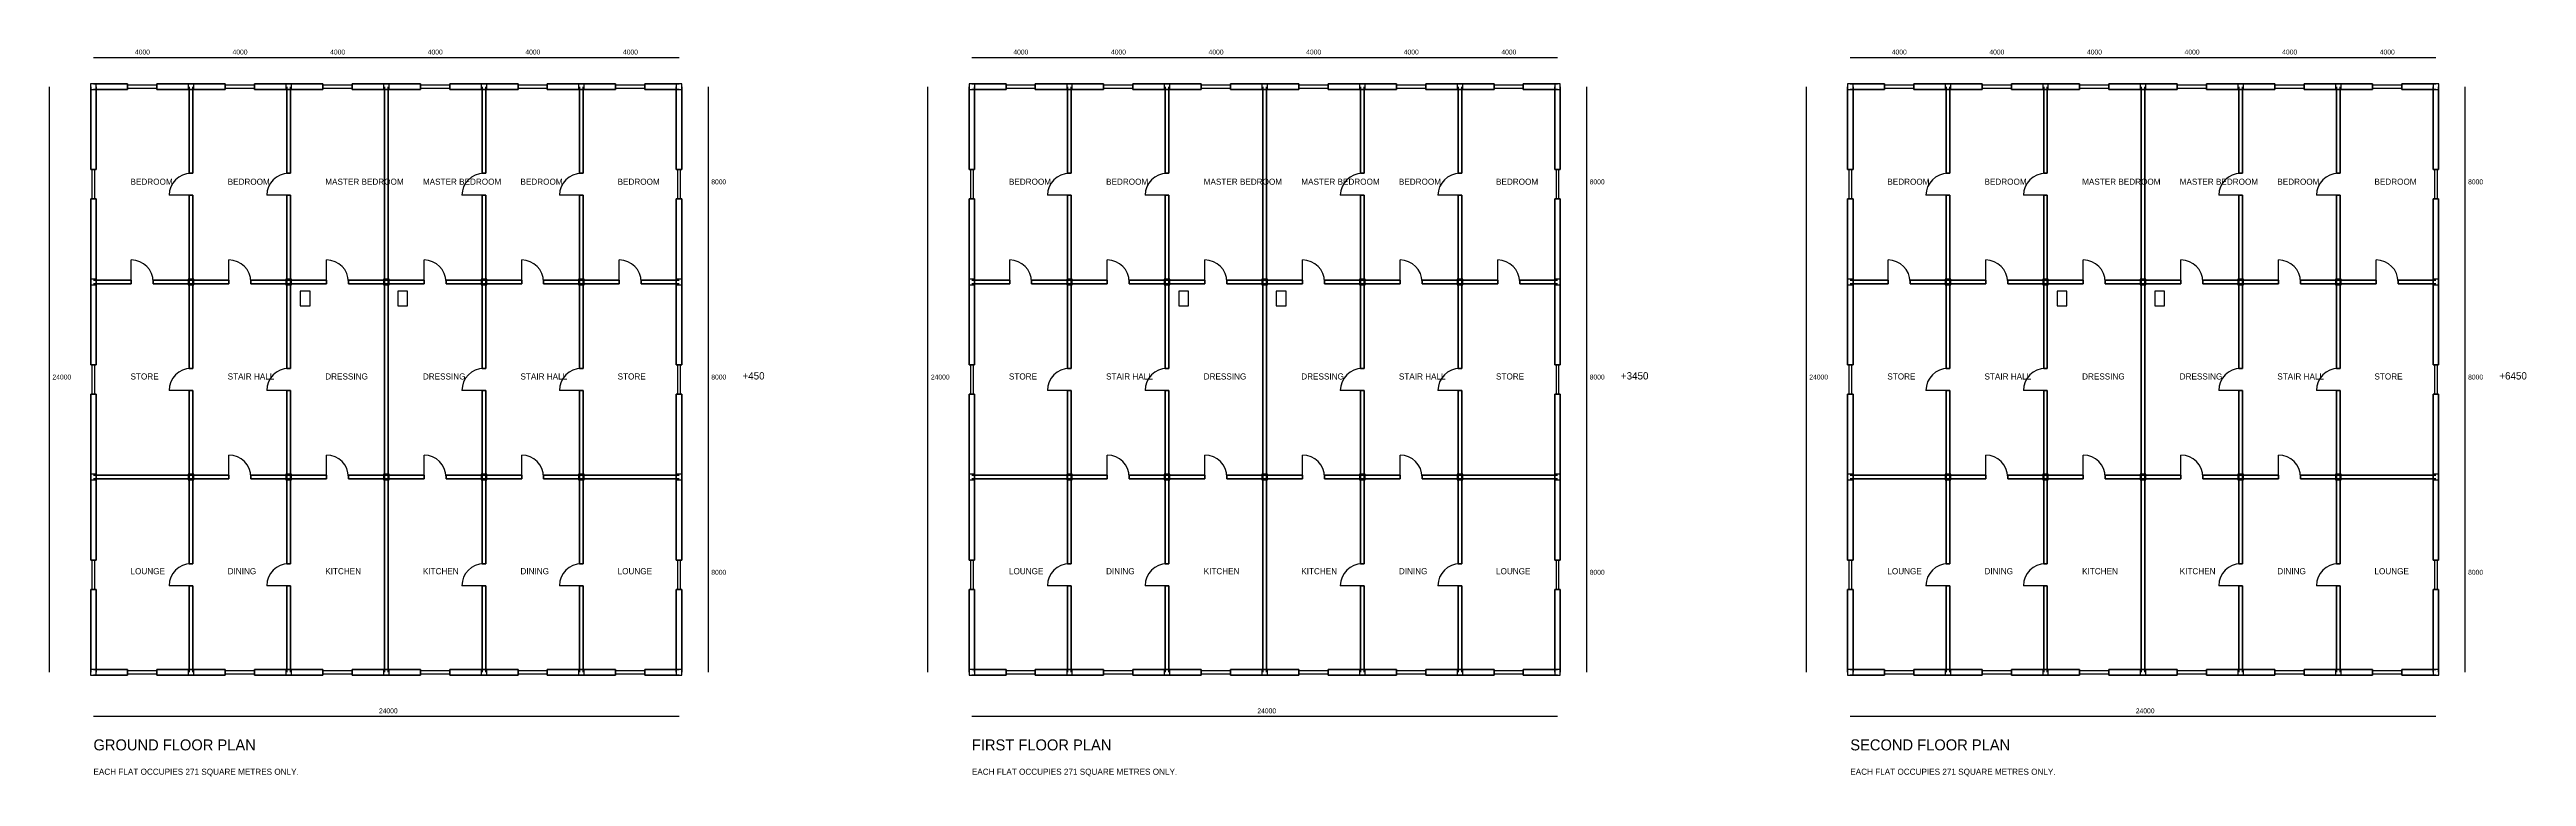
# Model space of a CAD drawing. Header units: millimetres. Extents: x -1800 to 209599, y -4269 to 25523.
# Drawn here: x -1800 to 99711, y -4269 to 25523 of the extents above; entities that cross this region are included whole.
import ezdxf

# ---------------------------------------------------------------- set-up
doc = ezdxf.new("R2010")
doc.units = ezdxf.units.MM
for name, color, linetype in [('COLUMN', 5, 'CONTINUOUS'), ('DIM', 1, 'CONTINUOUS'), ('DOOR', 3, 'CONTINUOUS'), ('SANITARY', 7, 'CONTINUOUS'), ('TEXT', 6, 'CONTINUOUS'), ('WALL', 4, 'CONTINUOUS'), ('WIND', 2, 'CONTINUOUS')]:
    doc.layers.add(name, color=color, linetype=linetype)

msp = doc.modelspace()

# ---------------------------------------------------------------- linework, layer by layer
at = {"layer": 'COLUMN'}
for points in [[(-115, 23885), (115, 23885), (115, 24115), (-115, 24115)], [(3885, 23885), (4115, 23885), (4115, 24115), (3885, 24115)], [(7885, 23885), (8115, 23885), (8115, 24115), (7885, 24115)], [(11885, 23885), (12115, 23885), (12115, 24115), (11885, 24115)], [(15885, 23885), (16115, 23885), (16115, 24115), (15885, 24115)], [(19885, 23885), (20115, 23885), (20115, 24115), (19885, 24115)], [(23885, 23885), (24115, 23885), (24115, 24115), (23885, 24115)], [(35885, 23885), (36115, 23885), (36115, 24115), (35885, 24115)], [(39885, 23885), (40115, 23885), (40115, 24115), (39885, 24115)], [(43885, 23885), (44115, 23885), (44115, 24115), (43885, 24115)], [(47885, 23885), (48115, 23885), (48115, 24115), (47885, 24115)], [(51885, 23885), (52115, 23885), (52115, 24115), (51885, 24115)], [(55885, 23885), (56115, 23885), (56115, 24115), (55885, 24115)], [(59885, 23885), (60115, 23885), (60115, 24115), (59885, 24115)], [(71885, 23885), (72115, 23885), (72115, 24115), (71885, 24115)], [(75885, 23885), (76115, 23885), (76115, 24115), (75885, 24115)], [(79885, 23885), (80115, 23885), (80115, 24115), (79885, 24115)], [(83885, 23885), (84115, 23885), (84115, 24115), (83885, 24115)], [(87885, 23885), (88115, 23885), (88115, 24115), (87885, 24115)], [(91885, 23885), (92115, 23885), (92115, 24115), (91885, 24115)], [(95885, 23885), (96115, 23885), (96115, 24115), (95885, 24115)], [(-115, 15885), (115, 15885), (115, 16115), (-115, 16115)], [(3885, 15885), (4115, 15885), (4115, 16115), (3885, 16115)], [(7885, 15885), (8115, 15885), (8115, 16115), (7885, 16115)], [(11885, 15885), (12115, 15885), (12115, 16115), (11885, 16115)], [(15885, 15885), (16115, 15885), (16115, 16115), (15885, 16115)], [(19885, 15885), (20115, 15885), (20115, 16115), (19885, 16115)], [(23885, 15885), (24115, 15885), (24115, 16115), (23885, 16115)], [(35885, 15885), (36115, 15885), (36115, 16115), (35885, 16115)], [(39885, 15885), (40115, 15885), (40115, 16115), (39885, 16115)], [(43885, 15885), (44115, 15885), (44115, 16115), (43885, 16115)], [(47885, 15885), (48115, 15885), (48115, 16115), (47885, 16115)], [(51885, 15885), (52115, 15885), (52115, 16115), (51885, 16115)], [(55885, 15885), (56115, 15885), (56115, 16115), (55885, 16115)], [(59885, 15885), (60115, 15885), (60115, 16115), (59885, 16115)], [(71885, 15885), (72115, 15885), (72115, 16115), (71885, 16115)], [(75885, 15885), (76115, 15885), (76115, 16115), (75885, 16115)], [(79885, 15885), (80115, 15885), (80115, 16115), (79885, 16115)], [(83885, 15885), (84115, 15885), (84115, 16115), (83885, 16115)], [(87885, 15885), (88115, 15885), (88115, 16115), (87885, 16115)], [(91885, 15885), (92115, 15885), (92115, 16115), (91885, 16115)], [(95885, 15885), (96115, 15885), (96115, 16115), (95885, 16115)], [(-115, 7885), (115, 7885), (115, 8115), (-115, 8115)], [(3885, 7885), (4115, 7885), (4115, 8115), (3885, 8115)], [(7885, 7885), (8115, 7885), (8115, 8115), (7885, 8115)], [(11885, 7885), (12115, 7885), (12115, 8115), (11885, 8115)], [(15885, 7885), (16115, 7885), (16115, 8115), (15885, 8115)], [(19885, 7885), (20115, 7885), (20115, 8115), (19885, 8115)], [(23885, 7885), (24115, 7885), (24115, 8115), (23885, 8115)], [(35885, 7885), (36115, 7885), (36115, 8115), (35885, 8115)], [(39885, 7885), (40115, 7885), (40115, 8115), (39885, 8115)], [(43885, 7885), (44115, 7885), (44115, 8115), (43885, 8115)], [(47885, 7885), (48115, 7885), (48115, 8115), (47885, 8115)], [(51885, 7885), (52115, 7885), (52115, 8115), (51885, 8115)], [(55885, 7885), (56115, 7885), (56115, 8115), (55885, 8115)], [(59885, 7885), (60115, 7885), (60115, 8115), (59885, 8115)], [(71885, 7885), (72115, 7885), (72115, 8115), (71885, 8115)], [(75885, 7885), (76115, 7885), (76115, 8115), (75885, 8115)], [(79885, 7885), (80115, 7885), (80115, 8115), (79885, 8115)], [(83885, 7885), (84115, 7885), (84115, 8115), (83885, 8115)], [(87885, 7885), (88115, 7885), (88115, 8115), (87885, 8115)], [(91885, 7885), (92115, 7885), (92115, 8115), (91885, 8115)], [(95885, 7885), (96115, 7885), (96115, 8115), (95885, 8115)], [(-115, -115), (115, -115), (115, 115), (-115, 115)], [(3885, -115), (4115, -115), (4115, 115), (3885, 115)], [(7885, -115), (8115, -115), (8115, 115), (7885, 115)], [(11885, -115), (12115, -115), (12115, 115), (11885, 115)], [(15885, -115), (16115, -115), (16115, 115), (15885, 115)], [(19885, -115), (20115, -115), (20115, 115), (19885, 115)], [(23885, -115), (24115, -115), (24115, 115), (23885, 115)], [(35885, -115), (36115, -115), (36115, 115), (35885, 115)], [(39885, -115), (40115, -115), (40115, 115), (39885, 115)], [(43885, -115), (44115, -115), (44115, 115), (43885, 115)], [(47885, -115), (48115, -115), (48115, 115), (47885, 115)], [(51885, -115), (52115, -115), (52115, 115), (51885, 115)], [(55885, -115), (56115, -115), (56115, 115), (55885, 115)], [(59885, -115), (60115, -115), (60115, 115), (59885, 115)], [(71885, -115), (72115, -115), (72115, 115), (71885, 115)], [(75885, -115), (76115, -115), (76115, 115), (75885, 115)], [(79885, -115), (80115, -115), (80115, 115), (79885, 115)], [(83885, -115), (84115, -115), (84115, 115), (83885, 115)], [(87885, -115), (88115, -115), (88115, 115), (87885, 115)], [(91885, -115), (92115, -115), (92115, 115), (91885, 115)], [(95885, -115), (96115, -115), (96115, 115), (95885, 115)]]:
    msp.add_lwpolyline(points, close=True, dxfattribs=at)
at = {"layer": 'DIM'}
for p, q in [((0, 25200), (4000, 25200)), ((4000, 25200), (8000, 25200)), ((8000, 25200), (12000, 25200)), ((12000, 25200), (16000, 25200)), ((16000, 25200), (20000, 25200)), ((20000, 25200), (24000, 25200)), ((36000, 25200), (40000, 25200)), ((40000, 25200), (44000, 25200)), ((44000, 25200), (48000, 25200)), ((48000, 25200), (52000, 25200)), ((52000, 25200), (56000, 25200)), ((56000, 25200), (60000, 25200)), ((72000, 25200), (76000, 25200)), ((76000, 25200), (80000, 25200)), ((80000, 25200), (84000, 25200)), ((84000, 25200), (88000, 25200)), ((88000, 25200), (92000, 25200)), ((92000, 25200), (96000, 25200)), ((-1800, 0), (-1800, 24000)), ((25200, 16000), (25200, 24000)), ((34200, 0), (34200, 24000)), ((61200, 16000), (61200, 24000)), ((70200, 0), (70200, 24000)), ((97200, 16000), (97200, 24000)), ((25200, 8000), (25200, 16000)), ((61200, 8000), (61200, 16000)), ((97200, 8000), (97200, 16000)), ((25200, 0), (25200, 8000)), ((61200, 0), (61200, 8000)), ((97200, 0), (97200, 8000)), ((0, -1800), (24000, -1800)), ((36000, -1800), (60000, -1800)), ((72000, -1800), (96000, -1800))]:
    msp.add_line(p, q, dxfattribs=at)
at = {"layer": 'DOOR'}
for p, q in [((4000, 19550), (3100, 19550)), ((8000, 19550), (7100, 19550)), ((16000, 19550), (15100, 19550)), ((20000, 19550), (19100, 19550)), ((40000, 19550), (39100, 19550)), ((44000, 19550), (43100, 19550)), ((52000, 19550), (51100, 19550)), ((56000, 19550), (55100, 19550)), ((76000, 19550), (75100, 19550)), ((80000, 19550), (79100, 19550)), ((88000, 19550), (87100, 19550)), ((92000, 19550), (91100, 19550)), ((1550, 16000), (1550, 16900)), ((5550, 16000), (5550, 16900)), ((9550, 16000), (9550, 16900)), ((13550, 16000), (13550, 16900)), ((17550, 16000), (17550, 16900)), ((21550, 16000), (21550, 16900)), ((37550, 16000), (37550, 16900)), ((41550, 16000), (41550, 16900)), ((45550, 16000), (45550, 16900)), ((49550, 16000), (49550, 16900)), ((53550, 16000), (53550, 16900)), ((57550, 16000), (57550, 16900)), ((73550, 16000), (73550, 16900)), ((77550, 16000), (77550, 16900)), ((81550, 16000), (81550, 16900)), ((85550, 16000), (85550, 16900)), ((89550, 16000), (89550, 16900)), ((93550, 16000), (93550, 16900)), ((4000, 11550), (3100, 11550)), ((8000, 11550), (7100, 11550)), ((16000, 11550), (15100, 11550)), ((20000, 11550), (19100, 11550)), ((40000, 11550), (39100, 11550)), ((44000, 11550), (43100, 11550)), ((52000, 11550), (51100, 11550)), ((56000, 11550), (55100, 11550)), ((76000, 11550), (75100, 11550)), ((80000, 11550), (79100, 11550)), ((88000, 11550), (87100, 11550)), ((92000, 11550), (91100, 11550)), ((5550, 8000), (5550, 8900)), ((9550, 8000), (9550, 8900)), ((13550, 8000), (13550, 8900)), ((17550, 8000), (17550, 8900)), ((41550, 8000), (41550, 8900)), ((45550, 8000), (45550, 8900)), ((49550, 8000), (49550, 8900)), ((53550, 8000), (53550, 8900)), ((77550, 8000), (77550, 8900)), ((81550, 8000), (81550, 8900)), ((85550, 8000), (85550, 8900)), ((89550, 8000), (89550, 8900)), ((4000, 3550), (3100, 3550)), ((8000, 3550), (7100, 3550)), ((16000, 3550), (15100, 3550)), ((20000, 3550), (19100, 3550)), ((40000, 3550), (39100, 3550)), ((44000, 3550), (43100, 3550)), ((52000, 3550), (51100, 3550)), ((56000, 3550), (55100, 3550)), ((76000, 3550), (75100, 3550)), ((80000, 3550), (79100, 3550)), ((88000, 3550), (87100, 3550)), ((92000, 3550), (91100, 3550))]:
    msp.add_line(p, q, dxfattribs=at)
for centre, start, end in [((4000, 19550), 90, 180), ((8000, 19550), 90, 180), ((16000, 19550), 90, 180), ((20000, 19550), 90, 180), ((40000, 19550), 90, 180), ((44000, 19550), 90, 180), ((52000, 19550), 90, 180), ((56000, 19550), 90, 180), ((76000, 19550), 90, 180), ((80000, 19550), 90, 180), ((88000, 19550), 90, 180), ((92000, 19550), 90, 180), ((1550, 16000), 0, 90), ((5550, 16000), 0, 90), ((9550, 16000), 0, 90), ((13550, 16000), 0, 90), ((17550, 16000), 0, 90), ((21550, 16000), 0, 90), ((37550, 16000), 0, 90), ((41550, 16000), 0, 90), ((45550, 16000), 0, 90), ((49550, 16000), 0, 90), ((53550, 16000), 0, 90), ((57550, 16000), 0, 90), ((73550, 16000), 0, 90), ((77550, 16000), 0, 90), ((81550, 16000), 0, 90), ((85550, 16000), 0, 90), ((89550, 16000), 0, 90), ((93550, 16000), 0, 90), ((4000, 11550), 90, 180), ((8000, 11550), 90, 180), ((16000, 11550), 90, 180), ((20000, 11550), 90, 180), ((40000, 11550), 90, 180), ((44000, 11550), 90, 180), ((52000, 11550), 90, 180), ((56000, 11550), 90, 180), ((76000, 11550), 90, 180), ((80000, 11550), 90, 180), ((88000, 11550), 90, 180), ((92000, 11550), 90, 180), ((5550, 8000), 0, 90), ((9550, 8000), 0, 90), ((13550, 8000), 0, 90), ((17550, 8000), 0, 90), ((41550, 8000), 0, 90), ((45550, 8000), 0, 90), ((49550, 8000), 0, 90), ((53550, 8000), 0, 90), ((77550, 8000), 0, 90), ((81550, 8000), 0, 90), ((85550, 8000), 0, 90), ((89550, 8000), 0, 90), ((4000, 3550), 90, 180), ((8000, 3550), 90, 180), ((16000, 3550), 90, 180), ((20000, 3550), 90, 180), ((40000, 3550), 90, 180), ((44000, 3550), 90, 180), ((52000, 3550), 90, 180), ((56000, 3550), 90, 180), ((76000, 3550), 90, 180), ((80000, 3550), 90, 180), ((88000, 3550), 90, 180), ((92000, 3550), 90, 180)]:
    msp.add_arc(centre, 900, start, end, dxfattribs=at)
at = {"layer": 'SANITARY'}
for points in [[(8475, 15025), (8875, 15025), (8875, 15625), (8475, 15625)], [(12475, 15025), (12875, 15025), (12875, 15625), (12475, 15625)], [(44475, 15025), (44875, 15025), (44875, 15625), (44475, 15625)], [(48475, 15025), (48875, 15025), (48875, 15625), (48475, 15625)], [(80475, 15025), (80875, 15025), (80875, 15625), (80475, 15625)], [(84475, 15025), (84875, 15025), (84875, 15625), (84475, 15625)]]:
    msp.add_lwpolyline(points, close=True, dxfattribs=at)
at = {"layer": 'WALL', "lineweight": 50}
for p, q in [((-112.5, 20600), (-112.5, 24000)), ((1400, 24112.5), (0, 24112.5)), ((0, 23887.5), (1400, 23887.5)), ((112.5, 24000), (112.5, 20600)), ((1400, 23887.5), (1400, 24112.5)), ((4000, 24112.5), (2600, 24112.5)), ((2600, 23887.5), (2600, 24112.5)), ((2600, 23887.5), (4000, 23887.5)), ((3925, 20450), (3925, 24000)), ((5400, 24112.5), (4000, 24112.5)), ((4000, 23887.5), (5400, 23887.5)), ((4075, 24000), (4075, 20450)), ((5400, 23887.5), (5400, 24112.5)), ((8000, 24112.5), (6600, 24112.5)), ((6600, 23887.5), (6600, 24112.5)), ((6600, 23887.5), (8000, 23887.5)), ((7925, 20450), (7925, 24000)), ((9400, 24112.5), (8000, 24112.5)), ((8000, 23887.5), (9400, 23887.5)), ((8075, 24000), (8075, 20450)), ((9400, 23887.5), (9400, 24112.5)), ((12000, 24112.5), (10600, 24112.5)), ((10600, 23887.5), (10600, 24112.5)), ((10600, 23887.5), (12000, 23887.5)), ((11925, 16000), (11925, 24000)), ((13400, 24112.5), (12000, 24112.5)), ((12000, 23887.5), (13400, 23887.5)), ((12075, 24000), (12075, 16000)), ((13400, 23887.5), (13400, 24112.5)), ((16000, 24112.5), (14600, 24112.5)), ((14600, 23887.5), (14600, 24112.5)), ((14600, 23887.5), (16000, 23887.5)), ((15925, 20450), (15925, 24000)), ((17400, 24112.5), (16000, 24112.5)), ((16000, 23887.5), (17400, 23887.5)), ((16075, 24000), (16075, 20450)), ((17400, 23887.5), (17400, 24112.5)), ((20000, 24112.5), (18600, 24112.5)), ((18600, 23887.5), (18600, 24112.5)), ((18600, 23887.5), (20000, 23887.5)), ((19925, 20450), (19925, 24000)), ((21400, 24112.5), (20000, 24112.5)), ((20000, 23887.5), (21400, 23887.5)), ((20075, 24000), (20075, 20450)), ((21400, 23887.5), (21400, 24112.5)), ((24000, 24112.5), (22600, 24112.5)), ((22600, 23887.5), (22600, 24112.5)), ((22600, 23887.5), (24000, 23887.5)), ((23887.5, 20600), (23887.5, 24000)), ((24112.5, 24000), (24112.5, 20600)), ((35887.5, 20600), (35887.5, 24000)), ((37400, 24112.5), (36000, 24112.5)), ((36000, 23887.5), (37400, 23887.5)), ((36112.5, 24000), (36112.5, 20600)), ((37400, 23887.5), (37400, 24112.5)), ((40000, 24112.5), (38600, 24112.5)), ((38600, 23887.5), (38600, 24112.5)), ((38600, 23887.5), (40000, 23887.5)), ((39925, 20450), (39925, 24000)), ((41400, 24112.5), (40000, 24112.5)), ((40000, 23887.5), (41400, 23887.5)), ((40075, 24000), (40075, 20450)), ((41400, 23887.5), (41400, 24112.5)), ((44000, 24112.5), (42600, 24112.5)), ((42600, 23887.5), (42600, 24112.5)), ((42600, 23887.5), (44000, 23887.5)), ((43925, 20450), (43925, 24000)), ((45400, 24112.5), (44000, 24112.5)), ((44000, 23887.5), (45400, 23887.5)), ((44075, 24000), (44075, 20450)), ((45400, 23887.5), (45400, 24112.5)), ((48000, 24112.5), (46600, 24112.5)), ((46600, 23887.5), (46600, 24112.5)), ((46600, 23887.5), (48000, 23887.5)), ((47925, 16000), (47925, 24000)), ((49400, 24112.5), (48000, 24112.5)), ((48000, 23887.5), (49400, 23887.5)), ((48075, 24000), (48075, 16000)), ((49400, 23887.5), (49400, 24112.5)), ((52000, 24112.5), (50600, 24112.5)), ((50600, 23887.5), (50600, 24112.5)), ((50600, 23887.5), (52000, 23887.5)), ((51925, 20450), (51925, 24000)), ((53400, 24112.5), (52000, 24112.5)), ((52000, 23887.5), (53400, 23887.5)), ((52075, 24000), (52075, 20450)), ((53400, 23887.5), (53400, 24112.5)), ((56000, 24112.5), (54600, 24112.5)), ((54600, 23887.5), (54600, 24112.5)), ((54600, 23887.5), (56000, 23887.5)), ((55925, 20450), (55925, 24000)), ((57400, 24112.5), (56000, 24112.5)), ((56000, 23887.5), (57400, 23887.5)), ((56075, 24000), (56075, 20450)), ((57400, 23887.5), (57400, 24112.5)), ((60000, 24112.5), (58600, 24112.5)), ((58600, 23887.5), (58600, 24112.5)), ((58600, 23887.5), (60000, 23887.5)), ((59887.5, 20600), (59887.5, 24000)), ((60112.5, 24000), (60112.5, 20600)), ((71887.5, 20600), (71887.5, 24000)), ((73400, 24112.5), (72000, 24112.5)), ((72000, 23887.5), (73400, 23887.5)), ((72112.5, 24000), (72112.5, 20600)), ((73400, 23887.5), (73400, 24112.5)), ((76000, 24112.5), (74600, 24112.5)), ((74600, 23887.5), (74600, 24112.5)), ((74600, 23887.5), (76000, 23887.5)), ((75925, 20450), (75925, 24000)), ((77400, 24112.5), (76000, 24112.5)), ((76000, 23887.5), (77400, 23887.5)), ((76075, 24000), (76075, 20450)), ((77400, 23887.5), (77400, 24112.5)), ((80000, 24112.5), (78600, 24112.5)), ((78600, 23887.5), (78600, 24112.5)), ((78600, 23887.5), (80000, 23887.5)), ((79925, 20450), (79925, 24000)), ((81400, 24112.5), (80000, 24112.5)), ((80000, 23887.5), (81400, 23887.5)), ((80075, 24000), (80075, 20450)), ((81400, 23887.5), (81400, 24112.5)), ((84000, 24112.5), (82600, 24112.5)), ((82600, 23887.5), (82600, 24112.5)), ((82600, 23887.5), (84000, 23887.5)), ((83925, 16000), (83925, 24000)), ((85400, 24112.5), (84000, 24112.5)), ((84000, 23887.5), (85400, 23887.5)), ((84075, 24000), (84075, 16000)), ((85400, 23887.5), (85400, 24112.5)), ((88000, 24112.5), (86600, 24112.5)), ((86600, 23887.5), (86600, 24112.5)), ((86600, 23887.5), (88000, 23887.5)), ((87925, 20450), (87925, 24000)), ((89400, 24112.5), (88000, 24112.5)), ((88000, 23887.5), (89400, 23887.5)), ((88075, 24000), (88075, 20450)), ((89400, 23887.5), (89400, 24112.5)), ((92000, 24112.5), (90600, 24112.5)), ((90600, 23887.5), (90600, 24112.5)), ((90600, 23887.5), (92000, 23887.5)), ((91925, 20450), (91925, 24000)), ((93400, 24112.5), (92000, 24112.5)), ((92000, 23887.5), (93400, 23887.5)), ((92075, 24000), (92075, 20450)), ((93400, 23887.5), (93400, 24112.5)), ((96000, 24112.5), (94600, 24112.5)), ((94600, 23887.5), (94600, 24112.5)), ((94600, 23887.5), (96000, 23887.5)), ((95887.5, 20600), (95887.5, 24000)), ((96112.5, 24000), (96112.5, 20600)), ((-112.5, 20600), (112.5, 20600)), ((3925, 20450), (4075, 20450)), ((7925, 20450), (8075, 20450)), ((15925, 20450), (16075, 20450)), ((19925, 20450), (20075, 20450)), ((23887.5, 20600), (24112.5, 20600)), ((35887.5, 20600), (36112.5, 20600)), ((39925, 20450), (40075, 20450)), ((43925, 20450), (44075, 20450)), ((51925, 20450), (52075, 20450)), ((55925, 20450), (56075, 20450)), ((59887.5, 20600), (60112.5, 20600)), ((71887.5, 20600), (72112.5, 20600)), ((75925, 20450), (76075, 20450)), ((79925, 20450), (80075, 20450)), ((87925, 20450), (88075, 20450)), ((91925, 20450), (92075, 20450)), ((95887.5, 20600), (96112.5, 20600)), ((-112.5, 16000), (-112.5, 19400)), ((-112.5, 19400), (112.5, 19400)), ((112.5, 19400), (112.5, 16000)), ((3925, 16000), (3925, 19550)), ((3925, 19550), (4075, 19550)), ((4075, 19550), (4075, 16000)), ((7925, 16000), (7925, 19550)), ((7925, 19550), (8075, 19550)), ((8075, 19550), (8075, 16000)), ((15925, 16000), (15925, 19550)), ((15925, 19550), (16075, 19550)), ((16075, 19550), (16075, 16000)), ((19925, 16000), (19925, 19550)), ((19925, 19550), (20075, 19550)), ((20075, 19550), (20075, 16000)), ((23887.5, 16000), (23887.5, 19400)), ((23887.5, 19400), (24112.5, 19400)), ((24112.5, 19400), (24112.5, 16000)), ((35887.5, 16000), (35887.5, 19400)), ((35887.5, 19400), (36112.5, 19400)), ((36112.5, 19400), (36112.5, 16000)), ((39925, 16000), (39925, 19550)), ((39925, 19550), (40075, 19550)), ((40075, 19550), (40075, 16000)), ((43925, 16000), (43925, 19550)), ((43925, 19550), (44075, 19550)), ((44075, 19550), (44075, 16000)), ((51925, 16000), (51925, 19550)), ((51925, 19550), (52075, 19550)), ((52075, 19550), (52075, 16000)), ((55925, 16000), (55925, 19550)), ((55925, 19550), (56075, 19550)), ((56075, 19550), (56075, 16000)), ((59887.5, 16000), (59887.5, 19400)), ((59887.5, 19400), (60112.5, 19400)), ((60112.5, 19400), (60112.5, 16000)), ((71887.5, 16000), (71887.5, 19400)), ((71887.5, 19400), (72112.5, 19400)), ((72112.5, 19400), (72112.5, 16000)), ((75925, 16000), (75925, 19550)), ((75925, 19550), (76075, 19550)), ((76075, 19550), (76075, 16000)), ((79925, 16000), (79925, 19550)), ((79925, 19550), (80075, 19550)), ((80075, 19550), (80075, 16000)), ((87925, 16000), (87925, 19550)), ((87925, 19550), (88075, 19550)), ((88075, 19550), (88075, 16000)), ((91925, 16000), (91925, 19550)), ((91925, 19550), (92075, 19550)), ((92075, 19550), (92075, 16000)), ((95887.5, 16000), (95887.5, 19400)), ((95887.5, 19400), (96112.5, 19400)), ((96112.5, 19400), (96112.5, 16000)), ((-112.5, 12600), (-112.5, 16000)), ((1550, 16075), (0, 16075)), ((0, 15925), (1550, 15925)), ((112.5, 16000), (112.5, 12600)), ((1550, 15925), (1550, 16075)), ((4000, 16075), (2450, 16075)), ((2450, 15925), (2450, 16075)), ((2450, 15925), (4000, 15925)), ((3925, 12450), (3925, 16000)), ((5550, 16075), (4000, 16075)), ((4000, 15925), (5550, 15925)), ((4075, 16000), (4075, 12450)), ((5550, 15925), (5550, 16075)), ((8000, 16075), (6450, 16075)), ((6450, 15925), (6450, 16075)), ((6450, 15925), (8000, 15925)), ((7925, 12450), (7925, 16000)), ((9550, 16075), (8000, 16075)), ((8000, 15925), (9550, 15925)), ((8075, 16000), (8075, 12450)), ((9550, 15925), (9550, 16075)), ((12000, 16075), (10450, 16075)), ((10450, 15925), (10450, 16075)), ((10450, 15925), (12000, 15925)), ((11925, 8000), (11925, 16000)), ((13550, 16075), (12000, 16075)), ((12000, 15925), (13550, 15925)), ((12075, 16000), (12075, 8000)), ((13550, 15925), (13550, 16075)), ((16000, 16075), (14450, 16075)), ((14450, 15925), (14450, 16075)), ((14450, 15925), (16000, 15925)), ((15925, 12450), (15925, 16000)), ((17550, 16075), (16000, 16075)), ((16000, 15925), (17550, 15925)), ((16075, 16000), (16075, 12450)), ((17550, 15925), (17550, 16075)), ((20000, 16075), (18450, 16075)), ((18450, 15925), (18450, 16075)), ((18450, 15925), (20000, 15925)), ((19925, 12450), (19925, 16000)), ((21550, 16075), (20000, 16075)), ((20000, 15925), (21550, 15925)), ((20075, 16000), (20075, 12450)), ((21550, 15925), (21550, 16075)), ((24000, 16075), (22450, 16075)), ((22450, 15925), (22450, 16075)), ((22450, 15925), (24000, 15925)), ((23887.5, 12600), (23887.5, 16000)), ((24112.5, 16000), (24112.5, 12600)), ((35887.5, 12600), (35887.5, 16000)), ((37550, 16075), (36000, 16075)), ((36000, 15925), (37550, 15925)), ((36112.5, 16000), (36112.5, 12600)), ((37550, 15925), (37550, 16075)), ((40000, 16075), (38450, 16075)), ((38450, 15925), (38450, 16075)), ((38450, 15925), (40000, 15925)), ((39925, 12450), (39925, 16000)), ((41550, 16075), (40000, 16075)), ((40000, 15925), (41550, 15925)), ((40075, 16000), (40075, 12450)), ((41550, 15925), (41550, 16075)), ((44000, 16075), (42450, 16075)), ((42450, 15925), (42450, 16075)), ((42450, 15925), (44000, 15925)), ((43925, 12450), (43925, 16000)), ((45550, 16075), (44000, 16075)), ((44000, 15925), (45550, 15925)), ((44075, 16000), (44075, 12450)), ((45550, 15925), (45550, 16075)), ((48000, 16075), (46450, 16075)), ((46450, 15925), (46450, 16075)), ((46450, 15925), (48000, 15925)), ((47925, 8000), (47925, 16000)), ((49550, 16075), (48000, 16075)), ((48000, 15925), (49550, 15925)), ((48075, 16000), (48075, 8000)), ((49550, 15925), (49550, 16075)), ((52000, 16075), (50450, 16075)), ((50450, 15925), (50450, 16075)), ((50450, 15925), (52000, 15925)), ((51925, 12450), (51925, 16000)), ((53550, 16075), (52000, 16075)), ((52000, 15925), (53550, 15925)), ((52075, 16000), (52075, 12450)), ((53550, 15925), (53550, 16075)), ((56000, 16075), (54450, 16075)), ((54450, 15925), (54450, 16075)), ((54450, 15925), (56000, 15925)), ((55925, 12450), (55925, 16000)), ((57550, 16075), (56000, 16075)), ((56000, 15925), (57550, 15925)), ((56075, 16000), (56075, 12450)), ((57550, 15925), (57550, 16075)), ((60000, 16075), (58450, 16075)), ((58450, 15925), (58450, 16075)), ((58450, 15925), (60000, 15925)), ((59887.5, 12600), (59887.5, 16000)), ((60112.5, 16000), (60112.5, 12600)), ((71887.5, 12600), (71887.5, 16000)), ((73550, 16075), (72000, 16075)), ((72000, 15925), (73550, 15925)), ((72112.5, 16000), (72112.5, 12600)), ((73550, 15925), (73550, 16075)), ((76000, 16075), (74450, 16075)), ((74450, 15925), (74450, 16075)), ((74450, 15925), (76000, 15925)), ((75925, 12450), (75925, 16000)), ((77550, 16075), (76000, 16075)), ((76000, 15925), (77550, 15925)), ((76075, 16000), (76075, 12450)), ((77550, 15925), (77550, 16075)), ((80000, 16075), (78450, 16075)), ((78450, 15925), (78450, 16075)), ((78450, 15925), (80000, 15925)), ((79925, 12450), (79925, 16000)), ((81550, 16075), (80000, 16075)), ((80000, 15925), (81550, 15925)), ((80075, 16000), (80075, 12450)), ((81550, 15925), (81550, 16075)), ((84000, 16075), (82450, 16075)), ((82450, 15925), (82450, 16075)), ((82450, 15925), (84000, 15925)), ((83925, 8000), (83925, 16000)), ((85550, 16075), (84000, 16075)), ((84000, 15925), (85550, 15925)), ((84075, 16000), (84075, 8000)), ((85550, 15925), (85550, 16075)), ((88000, 16075), (86450, 16075)), ((86450, 15925), (86450, 16075)), ((86450, 15925), (88000, 15925)), ((87925, 12450), (87925, 16000)), ((89550, 16075), (88000, 16075)), ((88000, 15925), (89550, 15925)), ((88075, 16000), (88075, 12450)), ((89550, 15925), (89550, 16075)), ((92000, 16075), (90450, 16075)), ((90450, 15925), (90450, 16075)), ((90450, 15925), (92000, 15925)), ((91925, 12450), (91925, 16000)), ((93550, 16075), (92000, 16075)), ((92000, 15925), (93550, 15925)), ((92075, 16000), (92075, 12450)), ((93550, 15925), (93550, 16075)), ((96000, 16075), (94450, 16075)), ((94450, 15925), (94450, 16075)), ((94450, 15925), (96000, 15925)), ((95887.5, 12600), (95887.5, 16000)), ((96112.5, 16000), (96112.5, 12600)), ((-112.5, 12600), (112.5, 12600)), ((3925, 12450), (4075, 12450)), ((7925, 12450), (8075, 12450)), ((15925, 12450), (16075, 12450)), ((19925, 12450), (20075, 12450)), ((23887.5, 12600), (24112.5, 12600)), ((35887.5, 12600), (36112.5, 12600)), ((39925, 12450), (40075, 12450)), ((43925, 12450), (44075, 12450)), ((51925, 12450), (52075, 12450)), ((55925, 12450), (56075, 12450)), ((59887.5, 12600), (60112.5, 12600)), ((71887.5, 12600), (72112.5, 12600)), ((75925, 12450), (76075, 12450)), ((79925, 12450), (80075, 12450)), ((87925, 12450), (88075, 12450)), ((91925, 12450), (92075, 12450)), ((95887.5, 12600), (96112.5, 12600)), ((-112.5, 8000), (-112.5, 11400)), ((-112.5, 11400), (112.5, 11400)), ((112.5, 11400), (112.5, 8000)), ((3925, 8000), (3925, 11550)), ((3925, 11550), (4075, 11550)), ((4075, 11550), (4075, 8000)), ((7925, 8000), (7925, 11550)), ((7925, 11550), (8075, 11550)), ((8075, 11550), (8075, 8000)), ((15925, 8000), (15925, 11550)), ((15925, 11550), (16075, 11550)), ((16075, 11550), (16075, 8000)), ((19925, 8000), (19925, 11550)), ((19925, 11550), (20075, 11550)), ((20075, 11550), (20075, 8000)), ((23887.5, 8000), (23887.5, 11400)), ((23887.5, 11400), (24112.5, 11400)), ((24112.5, 11400), (24112.5, 8000)), ((35887.5, 8000), (35887.5, 11400)), ((35887.5, 11400), (36112.5, 11400)), ((36112.5, 11400), (36112.5, 8000)), ((39925, 8000), (39925, 11550)), ((39925, 11550), (40075, 11550)), ((40075, 11550), (40075, 8000)), ((43925, 8000), (43925, 11550)), ((43925, 11550), (44075, 11550)), ((44075, 11550), (44075, 8000)), ((51925, 8000), (51925, 11550)), ((51925, 11550), (52075, 11550)), ((52075, 11550), (52075, 8000)), ((55925, 8000), (55925, 11550)), ((55925, 11550), (56075, 11550)), ((56075, 11550), (56075, 8000)), ((59887.5, 8000), (59887.5, 11400)), ((59887.5, 11400), (60112.5, 11400)), ((60112.5, 11400), (60112.5, 8000)), ((71887.5, 8000), (71887.5, 11400)), ((71887.5, 11400), (72112.5, 11400)), ((72112.5, 11400), (72112.5, 8000)), ((75925, 8000), (75925, 11550)), ((75925, 11550), (76075, 11550)), ((76075, 11550), (76075, 8000)), ((79925, 8000), (79925, 11550)), ((79925, 11550), (80075, 11550)), ((80075, 11550), (80075, 8000)), ((87925, 8000), (87925, 11550)), ((87925, 11550), (88075, 11550)), ((88075, 11550), (88075, 8000)), ((91925, 8000), (91925, 11550)), ((91925, 11550), (92075, 11550)), ((92075, 11550), (92075, 8000)), ((95887.5, 8000), (95887.5, 11400)), ((95887.5, 11400), (96112.5, 11400)), ((96112.5, 11400), (96112.5, 8000)), ((-112.5, 4600), (-112.5, 8000)), ((4000, 8075), (0, 8075)), ((0, 7925), (4000, 7925)), ((112.5, 8000), (112.5, 4600)), ((3925, 4450), (3925, 8000)), ((5550, 8075), (4000, 8075)), ((4000, 7925), (5550, 7925)), ((4075, 8000), (4075, 4450)), ((5550, 7925), (5550, 8075)), ((8000, 8075), (6450, 8075)), ((6450, 7925), (6450, 8075)), ((6450, 7925), (8000, 7925)), ((7925, 4450), (7925, 8000)), ((9550, 8075), (8000, 8075)), ((8000, 7925), (9550, 7925)), ((8075, 8000), (8075, 4450)), ((9550, 7925), (9550, 8075)), ((12000, 8075), (10450, 8075)), ((10450, 7925), (10450, 8075)), ((10450, 7925), (12000, 7925)), ((11925, 0), (11925, 8000)), ((13550, 8075), (12000, 8075)), ((12000, 7925), (13550, 7925)), ((12075, 8000), (12075, 0)), ((13550, 7925), (13550, 8075)), ((16000, 8075), (14450, 8075)), ((14450, 7925), (14450, 8075)), ((14450, 7925), (16000, 7925)), ((15925, 4450), (15925, 8000)), ((17550, 8075), (16000, 8075)), ((16000, 7925), (17550, 7925)), ((16075, 8000), (16075, 4450)), ((17550, 7925), (17550, 8075)), ((20000, 8075), (18450, 8075)), ((18450, 7925), (18450, 8075)), ((18450, 7925), (20000, 7925)), ((19925, 4450), (19925, 8000)), ((24000, 8075), (20000, 8075)), ((20000, 7925), (24000, 7925)), ((20075, 8000), (20075, 4450)), ((23887.5, 4600), (23887.5, 8000)), ((24112.5, 8000), (24112.5, 4600)), ((35887.5, 4600), (35887.5, 8000)), ((40000, 8075), (36000, 8075)), ((36000, 7925), (40000, 7925)), ((36112.5, 8000), (36112.5, 4600)), ((39925, 4450), (39925, 8000)), ((41550, 8075), (40000, 8075)), ((40000, 7925), (41550, 7925)), ((40075, 8000), (40075, 4450)), ((41550, 7925), (41550, 8075)), ((44000, 8075), (42450, 8075)), ((42450, 7925), (42450, 8075)), ((42450, 7925), (44000, 7925)), ((43925, 4450), (43925, 8000)), ((45550, 8075), (44000, 8075)), ((44000, 7925), (45550, 7925)), ((44075, 8000), (44075, 4450)), ((45550, 7925), (45550, 8075)), ((48000, 8075), (46450, 8075)), ((46450, 7925), (46450, 8075)), ((46450, 7925), (48000, 7925)), ((47925, 0), (47925, 8000)), ((49550, 8075), (48000, 8075)), ((48000, 7925), (49550, 7925)), ((48075, 8000), (48075, 0)), ((49550, 7925), (49550, 8075)), ((52000, 8075), (50450, 8075)), ((50450, 7925), (50450, 8075)), ((50450, 7925), (52000, 7925)), ((51925, 4450), (51925, 8000)), ((53550, 8075), (52000, 8075)), ((52000, 7925), (53550, 7925)), ((52075, 8000), (52075, 4450)), ((53550, 7925), (53550, 8075)), ((56000, 8075), (54450, 8075)), ((54450, 7925), (54450, 8075)), ((54450, 7925), (56000, 7925)), ((55925, 4450), (55925, 8000)), ((60000, 8075), (56000, 8075)), ((56000, 7925), (60000, 7925)), ((56075, 8000), (56075, 4450)), ((59887.5, 4600), (59887.5, 8000)), ((60112.5, 8000), (60112.5, 4600)), ((71887.5, 4600), (71887.5, 8000)), ((76000, 8075), (72000, 8075)), ((72000, 7925), (76000, 7925)), ((72112.5, 8000), (72112.5, 4600)), ((75925, 4450), (75925, 8000)), ((77550, 8075), (76000, 8075)), ((76000, 7925), (77550, 7925)), ((76075, 8000), (76075, 4450)), ((77550, 7925), (77550, 8075)), ((80000, 8075), (78450, 8075)), ((78450, 7925), (78450, 8075)), ((78450, 7925), (80000, 7925)), ((79925, 4450), (79925, 8000)), ((81550, 8075), (80000, 8075)), ((80000, 7925), (81550, 7925)), ((80075, 8000), (80075, 4450)), ((81550, 7925), (81550, 8075)), ((84000, 8075), (82450, 8075)), ((82450, 7925), (82450, 8075)), ((82450, 7925), (84000, 7925)), ((83925, 0), (83925, 8000)), ((85550, 8075), (84000, 8075)), ((84000, 7925), (85550, 7925)), ((84075, 8000), (84075, 0)), ((85550, 7925), (85550, 8075)), ((88000, 8075), (86450, 8075)), ((86450, 7925), (86450, 8075)), ((86450, 7925), (88000, 7925)), ((87925, 4450), (87925, 8000)), ((89550, 8075), (88000, 8075)), ((88000, 7925), (89550, 7925)), ((88075, 8000), (88075, 4450)), ((89550, 7925), (89550, 8075)), ((92000, 8075), (90450, 8075)), ((90450, 7925), (90450, 8075)), ((90450, 7925), (92000, 7925)), ((91925, 4450), (91925, 8000)), ((96000, 8075), (92000, 8075)), ((92000, 7925), (96000, 7925)), ((92075, 8000), (92075, 4450)), ((95887.5, 4600), (95887.5, 8000)), ((96112.5, 8000), (96112.5, 4600)), ((-112.5, 4600), (112.5, 4600)), ((3925, 4450), (4075, 4450)), ((7925, 4450), (8075, 4450)), ((15925, 4450), (16075, 4450)), ((19925, 4450), (20075, 4450)), ((23887.5, 4600), (24112.5, 4600)), ((35887.5, 4600), (36112.5, 4600)), ((39925, 4450), (40075, 4450)), ((43925, 4450), (44075, 4450)), ((51925, 4450), (52075, 4450)), ((55925, 4450), (56075, 4450)), ((59887.5, 4600), (60112.5, 4600)), ((71887.5, 4600), (72112.5, 4600)), ((75925, 4450), (76075, 4450)), ((79925, 4450), (80075, 4450)), ((87925, 4450), (88075, 4450)), ((91925, 4450), (92075, 4450)), ((95887.5, 4600), (96112.5, 4600)), ((-112.5, 0), (-112.5, 3400)), ((-112.5, 3400), (112.5, 3400)), ((112.5, 3400), (112.5, 0)), ((3925, 0), (3925, 3550)), ((3925, 3550), (4075, 3550)), ((4075, 3550), (4075, 0)), ((7925, 0), (7925, 3550)), ((7925, 3550), (8075, 3550)), ((8075, 3550), (8075, 0)), ((15925, 0), (15925, 3550)), ((15925, 3550), (16075, 3550)), ((16075, 3550), (16075, 0)), ((19925, 0), (19925, 3550)), ((19925, 3550), (20075, 3550)), ((20075, 3550), (20075, 0)), ((23887.5, 0), (23887.5, 3400)), ((23887.5, 3400), (24112.5, 3400)), ((24112.5, 3400), (24112.5, 0)), ((35887.5, 0), (35887.5, 3400)), ((35887.5, 3400), (36112.5, 3400)), ((36112.5, 3400), (36112.5, 0)), ((39925, 0), (39925, 3550)), ((39925, 3550), (40075, 3550)), ((40075, 3550), (40075, 0)), ((43925, 0), (43925, 3550)), ((43925, 3550), (44075, 3550)), ((44075, 3550), (44075, 0)), ((51925, 0), (51925, 3550)), ((51925, 3550), (52075, 3550)), ((52075, 3550), (52075, 0)), ((55925, 0), (55925, 3550)), ((55925, 3550), (56075, 3550)), ((56075, 3550), (56075, 0)), ((59887.5, 0), (59887.5, 3400)), ((59887.5, 3400), (60112.5, 3400)), ((60112.5, 3400), (60112.5, 0)), ((71887.5, 0), (71887.5, 3400)), ((71887.5, 3400), (72112.5, 3400)), ((72112.5, 3400), (72112.5, 0)), ((75925, 0), (75925, 3550)), ((75925, 3550), (76075, 3550)), ((76075, 3550), (76075, 0)), ((79925, 0), (79925, 3550)), ((79925, 3550), (80075, 3550)), ((80075, 3550), (80075, 0)), ((87925, 0), (87925, 3550)), ((87925, 3550), (88075, 3550)), ((88075, 3550), (88075, 0)), ((91925, 0), (91925, 3550)), ((91925, 3550), (92075, 3550)), ((92075, 3550), (92075, 0)), ((95887.5, 0), (95887.5, 3400)), ((95887.5, 3400), (96112.5, 3400)), ((96112.5, 3400), (96112.5, 0)), ((1400, 112.5), (0, 112.5)), ((1400, -112.5), (1400, 112.5)), ((4000, 112.5), (2600, 112.5)), ((2600, -112.5), (2600, 112.5)), ((5400, 112.5), (4000, 112.5)), ((5400, -112.5), (5400, 112.5)), ((8000, 112.5), (6600, 112.5)), ((6600, -112.5), (6600, 112.5)), ((9400, 112.5), (8000, 112.5)), ((9400, -112.5), (9400, 112.5)), ((12000, 112.5), (10600, 112.5)), ((10600, -112.5), (10600, 112.5)), ((13400, 112.5), (12000, 112.5)), ((13400, -112.5), (13400, 112.5)), ((16000, 112.5), (14600, 112.5)), ((14600, -112.5), (14600, 112.5)), ((17400, 112.5), (16000, 112.5)), ((17400, -112.5), (17400, 112.5)), ((20000, 112.5), (18600, 112.5)), ((18600, -112.5), (18600, 112.5)), ((21400, 112.5), (20000, 112.5)), ((21400, -112.5), (21400, 112.5)), ((24000, 112.5), (22600, 112.5)), ((22600, -112.5), (22600, 112.5)), ((37400, 112.5), (36000, 112.5)), ((37400, -112.5), (37400, 112.5)), ((40000, 112.5), (38600, 112.5)), ((38600, -112.5), (38600, 112.5)), ((41400, 112.5), (40000, 112.5)), ((41400, -112.5), (41400, 112.5)), ((44000, 112.5), (42600, 112.5)), ((42600, -112.5), (42600, 112.5)), ((45400, 112.5), (44000, 112.5)), ((45400, -112.5), (45400, 112.5)), ((48000, 112.5), (46600, 112.5)), ((46600, -112.5), (46600, 112.5)), ((49400, 112.5), (48000, 112.5)), ((49400, -112.5), (49400, 112.5)), ((52000, 112.5), (50600, 112.5)), ((50600, -112.5), (50600, 112.5)), ((53400, 112.5), (52000, 112.5)), ((53400, -112.5), (53400, 112.5)), ((56000, 112.5), (54600, 112.5)), ((54600, -112.5), (54600, 112.5)), ((57400, 112.5), (56000, 112.5)), ((57400, -112.5), (57400, 112.5)), ((60000, 112.5), (58600, 112.5)), ((58600, -112.5), (58600, 112.5)), ((73400, 112.5), (72000, 112.5)), ((73400, -112.5), (73400, 112.5)), ((76000, 112.5), (74600, 112.5)), ((74600, -112.5), (74600, 112.5)), ((77400, 112.5), (76000, 112.5)), ((77400, -112.5), (77400, 112.5)), ((80000, 112.5), (78600, 112.5)), ((78600, -112.5), (78600, 112.5)), ((81400, 112.5), (80000, 112.5)), ((81400, -112.5), (81400, 112.5)), ((84000, 112.5), (82600, 112.5)), ((82600, -112.5), (82600, 112.5)), ((85400, 112.5), (84000, 112.5)), ((85400, -112.5), (85400, 112.5)), ((88000, 112.5), (86600, 112.5)), ((86600, -112.5), (86600, 112.5)), ((89400, 112.5), (88000, 112.5)), ((89400, -112.5), (89400, 112.5)), ((92000, 112.5), (90600, 112.5)), ((90600, -112.5), (90600, 112.5)), ((93400, 112.5), (92000, 112.5)), ((93400, -112.5), (93400, 112.5)), ((96000, 112.5), (94600, 112.5)), ((94600, -112.5), (94600, 112.5)), ((0, -112.5), (1400, -112.5)), ((2600, -112.5), (4000, -112.5)), ((4000, -112.5), (5400, -112.5)), ((6600, -112.5), (8000, -112.5)), ((8000, -112.5), (9400, -112.5)), ((10600, -112.5), (12000, -112.5)), ((12000, -112.5), (13400, -112.5)), ((14600, -112.5), (16000, -112.5)), ((16000, -112.5), (17400, -112.5)), ((18600, -112.5), (20000, -112.5)), ((20000, -112.5), (21400, -112.5)), ((22600, -112.5), (24000, -112.5)), ((36000, -112.5), (37400, -112.5)), ((38600, -112.5), (40000, -112.5)), ((40000, -112.5), (41400, -112.5)), ((42600, -112.5), (44000, -112.5)), ((44000, -112.5), (45400, -112.5)), ((46600, -112.5), (48000, -112.5)), ((48000, -112.5), (49400, -112.5)), ((50600, -112.5), (52000, -112.5)), ((52000, -112.5), (53400, -112.5)), ((54600, -112.5), (56000, -112.5)), ((56000, -112.5), (57400, -112.5)), ((58600, -112.5), (60000, -112.5)), ((72000, -112.5), (73400, -112.5)), ((74600, -112.5), (76000, -112.5)), ((76000, -112.5), (77400, -112.5)), ((78600, -112.5), (80000, -112.5)), ((80000, -112.5), (81400, -112.5)), ((82600, -112.5), (84000, -112.5)), ((84000, -112.5), (85400, -112.5)), ((86600, -112.5), (88000, -112.5)), ((88000, -112.5), (89400, -112.5)), ((90600, -112.5), (92000, -112.5)), ((92000, -112.5), (93400, -112.5)), ((94600, -112.5), (96000, -112.5))]:
    msp.add_line(p, q, dxfattribs=at)
at = {"layer": 'WIND'}
for points in [[(1400, 23940), (2600, 23940), (2600, 24060), (1400, 24060)], [(5400, 23940), (6600, 23940), (6600, 24060), (5400, 24060)], [(9400, 23940), (10600, 23940), (10600, 24060), (9400, 24060)], [(13400, 23940), (14600, 23940), (14600, 24060), (13400, 24060)], [(17400, 23940), (18600, 23940), (18600, 24060), (17400, 24060)], [(21400, 23940), (22600, 23940), (22600, 24060), (21400, 24060)], [(37400, 23940), (38600, 23940), (38600, 24060), (37400, 24060)], [(41400, 23940), (42600, 23940), (42600, 24060), (41400, 24060)], [(45400, 23940), (46600, 23940), (46600, 24060), (45400, 24060)], [(49400, 23940), (50600, 23940), (50600, 24060), (49400, 24060)], [(53400, 23940), (54600, 23940), (54600, 24060), (53400, 24060)], [(57400, 23940), (58600, 23940), (58600, 24060), (57400, 24060)], [(73400, 23940), (74600, 23940), (74600, 24060), (73400, 24060)], [(77400, 23940), (78600, 23940), (78600, 24060), (77400, 24060)], [(81400, 23940), (82600, 23940), (82600, 24060), (81400, 24060)], [(85400, 23940), (86600, 23940), (86600, 24060), (85400, 24060)], [(89400, 23940), (90600, 23940), (90600, 24060), (89400, 24060)], [(93400, 23940), (94600, 23940), (94600, 24060), (93400, 24060)], [(-60, 19400), (60, 19400), (60, 20600), (-60, 20600)], [(23940, 19400), (24060, 19400), (24060, 20600), (23940, 20600)], [(35940, 19400), (36060, 19400), (36060, 20600), (35940, 20600)], [(59940, 19400), (60060, 19400), (60060, 20600), (59940, 20600)], [(71940, 19400), (72060, 19400), (72060, 20600), (71940, 20600)], [(95940, 19400), (96060, 19400), (96060, 20600), (95940, 20600)], [(-60, 11400), (60, 11400), (60, 12600), (-60, 12600)], [(23940, 11400), (24060, 11400), (24060, 12600), (23940, 12600)], [(35940, 11400), (36060, 11400), (36060, 12600), (35940, 12600)], [(59940, 11400), (60060, 11400), (60060, 12600), (59940, 12600)], [(71940, 11400), (72060, 11400), (72060, 12600), (71940, 12600)], [(95940, 11400), (96060, 11400), (96060, 12600), (95940, 12600)], [(-60, 3400), (60, 3400), (60, 4600), (-60, 4600)], [(23940, 3400), (24060, 3400), (24060, 4600), (23940, 4600)], [(35940, 3400), (36060, 3400), (36060, 4600), (35940, 4600)], [(59940, 3400), (60060, 3400), (60060, 4600), (59940, 4600)], [(71940, 3400), (72060, 3400), (72060, 4600), (71940, 4600)], [(95940, 3400), (96060, 3400), (96060, 4600), (95940, 4600)], [(1400, -60), (2600, -60), (2600, 60), (1400, 60)], [(5400, -60), (6600, -60), (6600, 60), (5400, 60)], [(9400, -60), (10600, -60), (10600, 60), (9400, 60)], [(13400, -60), (14600, -60), (14600, 60), (13400, 60)], [(17400, -60), (18600, -60), (18600, 60), (17400, 60)], [(21400, -60), (22600, -60), (22600, 60), (21400, 60)], [(37400, -60), (38600, -60), (38600, 60), (37400, 60)], [(41400, -60), (42600, -60), (42600, 60), (41400, 60)], [(45400, -60), (46600, -60), (46600, 60), (45400, 60)], [(49400, -60), (50600, -60), (50600, 60), (49400, 60)], [(53400, -60), (54600, -60), (54600, 60), (53400, 60)], [(57400, -60), (58600, -60), (58600, 60), (57400, 60)], [(73400, -60), (74600, -60), (74600, 60), (73400, 60)], [(77400, -60), (78600, -60), (78600, 60), (77400, 60)], [(81400, -60), (82600, -60), (82600, 60), (81400, 60)], [(85400, -60), (86600, -60), (86600, 60), (85400, 60)], [(89400, -60), (90600, -60), (90600, 60), (89400, 60)], [(93400, -60), (94600, -60), (94600, 60), (93400, 60)]]:
    msp.add_lwpolyline(points, close=True, dxfattribs=at)

# ---------------------------------------------------------------- texts
at = {"layer": 'DIM'}
for s, p in [('4000', (1700, 25320)), ('4000', (5700, 25320)), ('4000', (9700, 25320)), ('4000', (13700, 25320)), ('4000', (17700, 25320)), ('4000', (21700, 25320)), ('4000', (37700, 25320)), ('4000', (41700, 25320)), ('4000', (45700, 25320)), ('4000', (49700, 25320)), ('4000', (53700, 25320)), ('4000', (57700, 25320)), ('4000', (73700, 25320)), ('4000', (77700, 25320)), ('4000', (81700, 25320)), ('4000', (85700, 25320)), ('4000', (89700, 25320)), ('4000', (93700, 25320)), ('8000', (25320, 20000)), ('8000', (61320, 20000)), ('8000', (97320, 20000)), ('24000', (-1680, 12000)), ('8000', (25320, 12000)), ('24000', (34320, 12000)), ('8000', (61320, 12000)), ('24000', (70320, 12000)), ('8000', (97320, 12000)), ('8000', (25320, 4000)), ('8000', (61320, 4000)), ('8000', (97320, 4000)), ('24000', (11700, -1680)), ('24000', (47700, -1680)), ('24000', (83700, -1680))]:
    msp.add_text(s, height=200, dxfattribs=at).set_placement(p)
at = {"layer": 'TEXT'}
for s, height, p in [('BEDROOM', 250, (1518.8, 19981.2)), ('BEDROOM', 250, (5500, 19981.2)), ('MASTER BEDROOM', 250, (9500, 19981.2)), ('MASTER BEDROOM', 250, (13500, 19981.2)), ('BEDROOM', 250, (17500, 19981.2)), ('BEDROOM', 250, (21481.2, 19981.2)), ('BEDROOM', 250, (37518.8, 19981.2)), ('BEDROOM', 250, (41500, 19981.2)), ('MASTER BEDROOM', 250, (45500, 19981.2)), ('MASTER BEDROOM', 250, (49500, 19981.2)), ('BEDROOM', 250, (53500, 19981.2)), ('BEDROOM', 250, (57481.2, 19981.2)), ('BEDROOM', 250, (73518.8, 19981.2)), ('BEDROOM', 250, (77500, 19981.2)), ('MASTER BEDROOM', 250, (81500, 19981.2)), ('MASTER BEDROOM', 250, (85500, 19981.2)), ('BEDROOM', 250, (89500, 19981.2)), ('BEDROOM', 250, (93481.2, 19981.2)), ('STORE', 250, (1518.8, 12000)), ('STAIR HALL', 250, (5500, 12000)), ('DRESSING', 250, (9500, 12000)), ('DRESSING', 250, (13500, 12000)), ('STAIR HALL', 250, (17500, 12000)), ('STORE', 250, (21481.2, 12000)), ('+450', 300, (26600, 12000)), ('STORE', 250, (37518.8, 12000)), ('STAIR HALL', 250, (41500, 12000)), ('DRESSING', 250, (45500, 12000)), ('DRESSING', 250, (49500, 12000)), ('STAIR HALL', 250, (53500, 12000)), ('STORE', 250, (57481.2, 12000)), ('+3450', 300, (62600, 12000)), ('STORE', 250, (73518.8, 12000)), ('STAIR HALL', 250, (77500, 12000)), ('DRESSING', 250, (81500, 12000)), ('DRESSING', 250, (85500, 12000)), ('STAIR HALL', 250, (89500, 12000)), ('STORE', 250, (93481.2, 12000)), ('+6450', 300, (98600, 12000)), ('LOUNGE', 250, (1518.8, 4018.8)), ('DINING', 250, (5500, 4018.8)), ('KITCHEN', 250, (9500, 4018.8)), ('KITCHEN', 250, (13500, 4018.8)), ('DINING', 250, (17500, 4018.8)), ('LOUNGE', 250, (21481.2, 4018.8)), ('LOUNGE', 250, (37518.8, 4018.8)), ('DINING', 250, (41500, 4018.8)), ('KITCHEN', 250, (45500, 4018.8)), ('KITCHEN', 250, (49500, 4018.8)), ('DINING', 250, (53500, 4018.8)), ('LOUNGE', 250, (57481.2, 4018.8)), ('LOUNGE', 250, (73518.8, 4018.8)), ('DINING', 250, (77500, 4018.8)), ('KITCHEN', 250, (81500, 4018.8)), ('KITCHEN', 250, (85500, 4018.8)), ('DINING', 250, (89500, 4018.8)), ('LOUNGE', 250, (93481.2, 4018.8)), ('GROUND FLOOR PLAN', 450, (0, -3200)), ('FIRST FLOOR PLAN', 450, (36000, -3200)), ('SECOND FLOOR PLAN', 450, (72000, -3200)), ('EACH FLAT OCCUPIES 271 SQUARE METRES ONLY.', 250, (0, -4200)), ('EACH FLAT OCCUPIES 271 SQUARE METRES ONLY.', 250, (36000, -4200)), ('EACH FLAT OCCUPIES 271 SQUARE METRES ONLY.', 250, (72000, -4200))]:
    msp.add_text(s, height=height, dxfattribs=at).set_placement(p)

doc.saveas('drawing.dxf')
